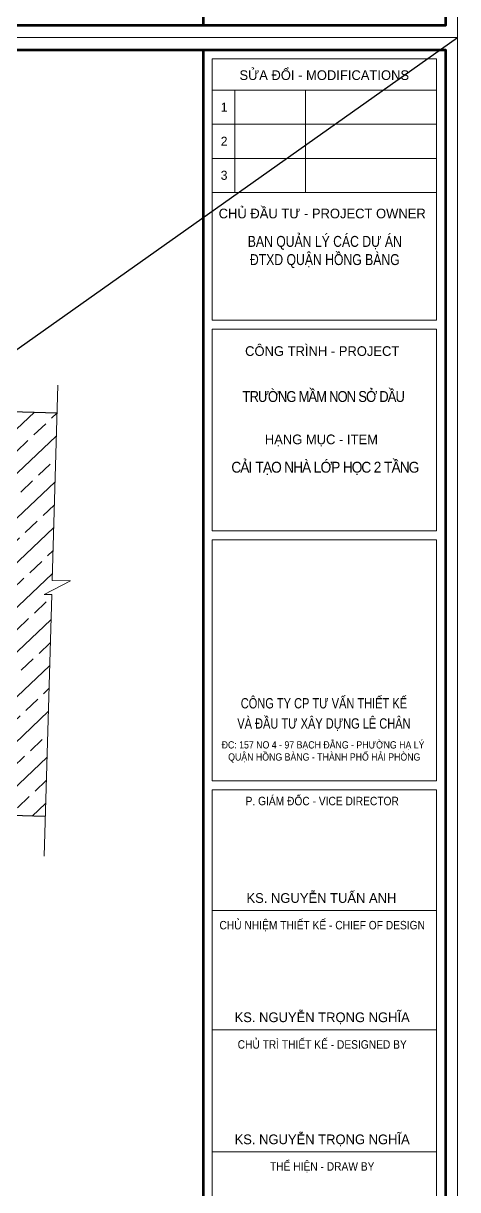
# Model space of a CAD drawing. Header units: millimetres. Extents: x -519517 to -431282, y -372679 to 113618.
# Drawn here: x -441311 to -431282, y -50855 to -23913 of the extents above; entities that cross this region are included whole.
import ezdxf
from ezdxf.enums import TextEntityAlignment as Align

# ---------------------------------------------------------------- set-up
doc = ezdxf.new("R2010")
doc.units = ezdxf.units.MM
doc.header["$LTSCALE"] = 5
doc.linetypes.add('CENTER2', pattern=[28.575, 19.05, -3.175, 3.175, -3.175])
doc.layers.get('0').update_dxf_attribs({"linetype": 'CENTER2'})
for name, color, linetype, lineweight in [('08. Net Text', 3, 'Continuous', 13), ('hatch1', 136, 'Continuous', 9), ('Khungten_LCDI', 7, 'Continuous', 25), ('LC Net thay', 7, 'Continuous', 25), ('LC Text1', 3, 'Continuous', 20), ('manh1', 67, 'Continuous', 13)]:
    doc.layers.add(name, color=color, linetype=linetype, lineweight=lineweight)
doc.layers.add('KCS_Plotter', color=11, linetype='Continuous', plot=False)
doc.styles.add('Khungten', font='VHAVAN.TTF', dxfattribs={"width": 0.9, "height": 5000})
doc.styles.add('Text Khung Ten', font='VHAVAN.TTF')
doc.styles.add('Title', font='VHBLACK.TTF')
doc.styles.add('VnAvantH', font='VHAVANB.TTF', dxfattribs={"width": 0.6})

# ---------------------------------------------------------------- blocks, each defined once
blk = doc.blocks.new('lcdi fix')
at = {"layer": 'Defpoints', "lineweight": 0}
blk.add_lwpolyline([(-1200, -14850), (-1200, 14850), (40800, 14850), (40800, -14850)], close=True, dxfattribs=at)
at = {"layer": 'Khungten_LCDI', "color": 5, "lineweight": 60}
blk.add_line((36600, 14650), (36600, -14650), dxfattribs=at)
at = {"layer": 'Khungten_LCDI', "color": 5, "lineweight": 25}
blk.add_line((40600, -14650), (40600, 14650), dxfattribs=at)
at = {"layer": 'Khungten_LCDI', "color": 9, "lineweight": 15}
for p, q in [((36750, 13981), (40450, 13981)), ((37123, 13981), (37123, 12297)), ((38293, 13981), (38293, 12297)), ((36750, 13420), (40450, 13420)), ((36750, 12858), (40450, 12858)), ((36750, 12297), (40450, 12297))]:
    blk.add_line(p, q, dxfattribs=at)
at = {"layer": 'Khungten_LCDI', "color": 5, "lineweight": 60}
blk.add_lwpolyline([(0, -14650), (0, 14650), (40600, 14650), (40600, -14650)], close=True, dxfattribs=at)
at = {"layer": 'Khungten_LCDI', "color": 9, "lineweight": 15}
for points in [[(36750, 10190), (40450, 10190), (40450, 14500), (36750, 14500)], [(36750, 6712), (40450, 6712), (40450, 10040), (36750, 10040)], [(36750, 2587), (40450, 2587), (40450, 6562), (36750, 6562)], [(36750, 446), (40450, 446), (40450, 2437), (36750, 2437)], [(36750, -1522), (40450, -1522), (40450, 446), (36750, 446)], [(36750, -1522), (40450, -1522), (40450, -3535), (36750, -3535)], [(36750, -1522), (40450, -1522), (40450, -3535), (36750, -3535)], [(36750, -5526), (40450, -5526), (40450, -3535), (36750, -3535)]]:
    blk.add_lwpolyline(points, close=True, dxfattribs=at)
at = {"color": 7}
for s, style, p in [('söa ®æi - modifications', 'Khungten', (38600, 14151)), ('chñ ®Çu t\xad - project owner', 'Khungten', (38566, 11868)), ('c«ng tr×nh - PROJECT', 'Khungten', (38566, 9598)), ('h¹ng môc - item', 'Khungten', (38552, 8141)), ('ks. nguyÔn tuÊn anh', 'VnAvantH', (38553, 574)), ('ks. nguyÔn träng nghÜa', 'VnAvantH', (38565, -1394)), ('ks. nguyÔn träng nghÜa', 'VnAvantH', (38565, -3408))]:
    blk.add_text(s, height=160, dxfattribs=dict(at, style=style)).set_placement(p, align=Align.CENTER)
for s, height, style, width, p in [('c«ng ty cp t\xad vÊn thiÕt kÕ', 170, 'Title', 0.8, (38594, 3782)), ('vµ ®Çu t\xad x©y dùng lª ch©n', 170, 'Title', 0.8, (38594, 3449)), ('P. gi¸m ®èc - VICE director', 140, 'Khungten', 0.9, (38566, 2184)), ('chñ nhiÖm thiÕt kÕ - chief of design', 140, 'Khungten', 0.9, (38566, 136)), ('chñ tr× thiÕt kÕ - designed by', 140, 'Khungten', 0.9, (38566, -1832)), ('thÓ hiÖn - draw by', 140, 'Khungten', 0.9, (38566, -3845))]:
    blk.add_text(s, height=height, dxfattribs=dict(at, style=style, width=width)).set_placement(p, align=Align.CENTER)
at = {"color": 4, "char_height": 180, "attachment_point": 5, "style": 'Khungten'}
for s, insert, width in [('{\\f.VnArialH|b0|i0|c0|p34;\\W0.8;ban qu¶n lý c¸c dù ¸n \\P®txd quËn hång bµng}', (38609, 11313), 3619.87), ('{\\f.VnArialH|b0|i0|c0|p34;\\W0.85;\\T0.9;tr\xadêng mÇm non së dÇu}', (38582, 8927), 3712.56), ('{\\f.VnArialH|b0|i0|c0|p34;\\T0.9;c¶i t¹o nhµ líp häc 2 tÇng}', (38609, 7742), 3712.56)]:
    blk.add_mtext(s, dxfattribs=dict(at, insert=insert, width=width))
at = {"color": 7, "insert": (38600, 3241), "char_height": 120, "attachment_point": 2, "style": 'Khungten'}
blk.add_mtext_dynamic_manual_height_columns('®c: 157 no 4 - 97 b¹ch ®»ng - ph\xadêng h¹ lý   quËn hång bµng - thµnh phè h¶i phßng ', width=3421.65, gutter_width=25, heights=[0], dxfattribs=at)
at = {"color": 7, "style": 'Khungten', "width": 0.8}
for tag, p in [('REVISION', (39499, -10746)), ('NGAYHT', (39546, -11609))]:
    blk.add_attdef(tag, text='', height=200, dxfattribs=at).set_placement(p, align=Align.CENTER)
at = {"layer": '08. Net Text', "color": 7, "style": 'Text Khung Ten'}
blk.add_text('1', height=150, dxfattribs=at).set_placement((36892, 13627))
at = {"layer": '08. Net Text', "color": 7, "ltscale": 2, "style": 'Text Khung Ten'}
for s, p in [('2', (36892, 13065)), ('3', (36892, 12504))]:
    blk.add_text(s, height=150, dxfattribs=at).set_placement(p)
at = {"layer": 'LC Text1', "style": 'Title', "width": 3.882085}
for tag, p, p2 in [('TENBANVE1', (36913, -8886), (40339, -8886)), ('TENBANVE2', (36913, -9562), (40339, -9562))]:
    blk.add_attdef(tag, text='', height=250, dxfattribs=at).set_placement(p, p2, align=Align.FIT)
at = {"layer": 'LC Text1', "style": 'Title', "width": 0.7}
blk.add_attdef('SOBANVE', text='', height=250, dxfattribs=at).set_placement((39562, -13896), align=Align.CENTER)

msp = doc.modelspace()

# ---------------------------------------------------------------- hatches: boundary and pattern name
at = {"layer": 'hatch1'}
h = msp.add_hatch(dxfattribs=at)
h.set_pattern_fill('ANSI33', color=256, scale=3000)
h.set_pattern_definition([(43.343, (-442112.7, -32862.16), (-514.77, 545.445), []), (43.343, (-441582.56, -32877.5), (-514.77, 545.445), [375, -187.5])])
h.paths.add_polyline_path([(-440656.4, -37110.3), (-440828.7, -37105.3), (-440225.2, -36794.4), (-440646.9, -36782.2), (-440534.8, -32907.8), (-446342.4, -32739.8), (-446542, -39636.9), (-448144.2, -39590.5), (-448144.2, -42021.6), (-440804.7, -42233.9)])

# ---------------------------------------------------------------- linework, layer by layer
at = {"layer": 'KCS_Plotter'}
msp.add_line((-490081.8, -65823.4), (-431281.8, -24243.4), dxfattribs=at)
at = {"layer": 'LC Net thay'}
msp.add_lwpolyline([(-440804.7, -42233.9), (-448144.2, -42021.6), (-448144.2, -39590.5), (-446542, -39636.9), (-446342.4, -32739.8), (-440534.8, -32907.8)], dxfattribs=at)
at = {"layer": 'manh1'}
msp.add_lwpolyline([(-440516.5, -32274.5), (-440646.9, -36782.2), (-440225.2, -36794.4), (-440828.7, -37105.3), (-440656.4, -37110.3), (-440831.2, -43152.5)], dxfattribs=at)

# ---------------------------------------------------------------- block references
at = {"layer": 'LC Net thay', "xscale": 1.400000036310157, "yscale": 1.400000036310157, "zscale": 1.400000036310157}
for p in [(-488401.8, -3453.4), (-488401.8, -45033.4)]:
    msp.add_blockref('lcdi fix', p, dxfattribs=at)

doc.saveas('drawing.dxf')
